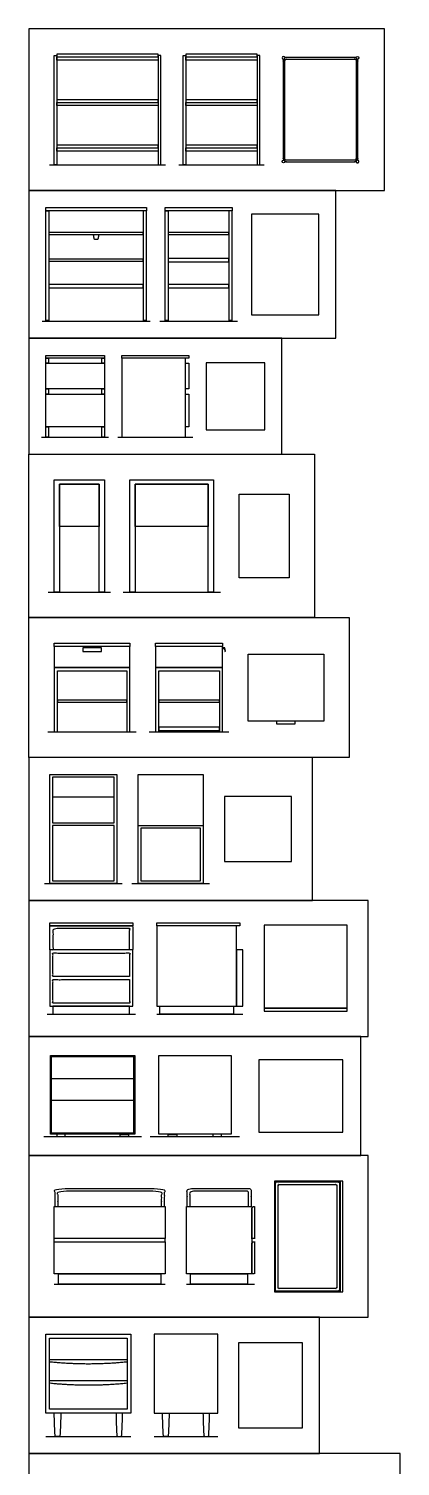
# Model space of a CAD drawing. Header units: millimetres. Extents: x 0.1 to 6.3, y -0.4 to 20.
# Drawn here: x 0.06 to 2.28, y 11.44 to 20.02 of the extents above; entities that cross this region are included whole.
import ezdxf

# ---------------------------------------------------------------- set-up
doc = ezdxf.new("R2010")
doc.units = ezdxf.units.MM
for name, color, linetype, true_color in [('2D$AG-DIAGRAM', 7, 'Continuous', 0xfecc66), ('2D$AG-FURNITURE', 7, 'Continuous', 0x66ccff), ('2D$X-VPRT', 6, 'Continuous', 0xff00ff), ('AG-DETAIL', 7, 'Continuous', 0x66ffff), ('AG-DIAGRAM', 7, 'Continuous', 0xfecc66), ('AG-FURNITURE', 7, 'Continuous', 0x66ccff), ('X-VPRT', 6, 'Continuous', 0xff00ff)]:
    doc.layers.add(name, color=color, linetype=linetype, true_color=true_color)

msp = doc.modelspace()

# ---------------------------------------------------------------- linework, layer by layer
at = {"layer": '2D$AG-DIAGRAM'}
for points in [[(0.1844, 19.2075), (0.8768, 19.2075)], [(0.9553, 19.2075), (1.4649, 19.2075)], [(0.1409, 18.2741), (0.7837, 18.2741)], [(0.8419, 18.2741), (1.3049, 18.2741)], [(0.1372, 17.5819), (0.5367, 17.5819)], [(0.5914, 17.5819), (1.0385, 17.5819)], [(0.1553, 14.9187), (0.618, 14.9187)], [(0.6755, 14.9187), (1.1382, 14.9187)], [(0.17, 14.1383), (0.6972, 14.1383)], [(0.8239, 14.1383), (1.3383, 14.1383)], [(0.2131, 12.5261), (0.8735, 12.5261)], [(1.0007, 12.5261), (1.4071, 12.5261)], [(0.1623, 11.6181), (0.6703, 11.6181)], [(0.8081, 11.6181), (1.1891, 11.6181)]]:
    msp.add_lwpolyline(points, dxfattribs=at)
at = {"layer": '2D$AG-FURNITURE'}
msp.add_line((0.7138, 15.2654), (1.0999, 15.2654), dxfattribs=at)
for points in [[(0.2131, 19.2075), (0.2131, 19.8616), (0.229, 19.8616), (0.229, 19.2075)], [(0.8322, 19.8679), (0.229, 19.8679), (0.229, 19.852), (0.8322, 19.852)], [(0.229, 19.852), (0.8322, 19.852), (0.8322, 19.833), (0.229, 19.833)], [(0.8481, 19.2075), (0.8481, 19.8616), (0.8322, 19.8616), (0.8322, 19.2075)], [(0.9815, 19.2075), (0.9815, 19.8616), (0.9974, 19.8616), (0.9974, 19.2075)], [(1.4228, 19.8679), (0.9974, 19.8679), (0.9974, 19.852), (1.4228, 19.852)], [(0.9974, 19.852), (1.4228, 19.852), (1.4228, 19.833), (0.9974, 19.833)], [(1.4387, 19.2075), (1.4387, 19.8616), (1.4228, 19.8616), (1.4228, 19.2075)], [(0.8322, 19.5964), (0.229, 19.5964), (0.229, 19.5806), (0.8322, 19.5806)], [(0.229, 19.5806), (0.8322, 19.5806), (0.8322, 19.5615), (0.229, 19.5615)], [(1.4228, 19.5964), (0.9974, 19.5964), (0.9974, 19.5806), (1.4228, 19.5806)], [(0.9974, 19.5806), (1.4228, 19.5806), (1.4228, 19.5615), (0.9974, 19.5615)], [(0.8322, 19.325), (0.229, 19.325), (0.229, 19.3091), (0.8322, 19.3091)], [(0.229, 19.3091), (0.8322, 19.3091), (0.8322, 19.2901), (0.229, 19.2901)], [(1.4228, 19.325), (0.9974, 19.325), (0.9974, 19.3091), (1.4228, 19.3091)], [(0.9974, 19.3091), (1.4228, 19.3091), (1.4228, 19.2901), (0.9974, 19.2901)], [(0.1623, 18.9535), (0.7624, 18.9535), (0.7624, 18.9345), (0.1623, 18.9345)], [(0.1623, 18.9345), (0.1813, 18.9345), (0.1813, 18.2791), (0.1623, 18.2791)], [(0.7624, 18.9345), (0.7433, 18.9345), (0.7433, 18.2791), (0.7624, 18.2791)], [(0.8734, 18.9535), (1.2735, 18.9535), (1.2735, 18.9345), (0.8734, 18.9345)], [(0.8734, 18.9345), (0.8925, 18.9345), (0.8925, 18.2791), (0.8734, 18.2791)], [(1.2735, 18.9345), (1.2544, 18.9345), (1.2544, 18.2791), (1.2735, 18.2791)], [(1.3899, 18.3137), (1.79, 18.3137), (1.79, 18.9138), (1.3899, 18.9138)], [(0.1813, 18.7915), (0.7433, 18.7915), (0.7433, 18.8042), (0.1813, 18.8042)], [(0.8925, 18.7915), (1.2544, 18.7915), (1.2544, 18.8042), (0.8925, 18.8042)], [(0.1813, 18.6327), (0.7433, 18.6327), (0.7433, 18.6454), (0.1813, 18.6454)], [(0.8925, 18.6295), (1.2544, 18.6295), (1.2544, 18.6486), (0.8925, 18.6486)], [(0.1813, 18.474), (0.7433, 18.474), (0.7433, 18.493), (0.1813, 18.493)], [(0.8925, 18.474), (1.2544, 18.474), (1.2544, 18.493), (0.8925, 18.493)], [(0.165, 18.2791), (0.1786, 18.2791), (0.1786, 18.2741), (0.165, 18.2741)], [(0.7596, 18.2791), (0.746, 18.2791), (0.746, 18.2741), (0.7596, 18.2741)], [(0.8761, 18.2791), (0.8897, 18.2791), (0.8897, 18.2741), (0.8761, 18.2741)], [(1.2707, 18.2791), (1.2571, 18.2791), (1.2571, 18.2741), (1.2707, 18.2741)], [(0.1623, 18.0709), (0.5115, 18.0709), (0.5115, 18.055), (0.1623, 18.055)], [(0.1782, 18.055), (0.1782, 18.0238), (0.1623, 18.0238), (0.1623, 18.055)], [(0.1623, 18.0238), (0.5115, 18.0238), (0.5115, 17.8714), (0.1623, 17.8714)], [(0.5115, 18.055), (0.5115, 18.0238), (0.4957, 18.0238), (0.4957, 18.055)], [(0.6149, 18.0709), (1.015, 18.0709), (1.015, 18.055), (0.6149, 18.055)], [(0.6149, 18.055), (0.6149, 17.5819), (0.9959, 17.5819), (0.9959, 18.055)], [(0.9959, 17.8714), (0.9959, 18.0238), (1.015, 18.0238), (1.015, 17.8714)], [(1.1184, 18.0264), (1.1184, 17.6264), (1.4676, 17.6264), (1.4676, 18.0264)], [(0.1782, 17.8714), (0.1782, 17.8402), (0.1623, 17.8402), (0.1623, 17.8714)], [(0.5115, 17.8714), (0.5115, 17.8402), (0.4957, 17.8402), (0.4957, 17.8714)], [(0.1623, 17.8402), (0.5115, 17.8402), (0.5115, 17.6433), (0.1623, 17.6433)], [(0.9959, 17.6433), (0.9959, 17.8402), (1.015, 17.8402), (1.015, 17.6433)], [(0.1782, 17.6433), (0.1782, 17.5819), (0.1623, 17.5819), (0.1623, 17.6433)], [(0.5115, 17.6433), (0.5115, 17.5819), (0.4957, 17.5819), (0.4957, 17.6433)], [(0.1866, 14.9187), (0.1866, 15.569), (0.5866, 15.569), (0.5866, 14.9187)], [(0.2025, 15.5531), (0.2025, 15.2813), (0.5708, 15.2813), (0.5708, 15.5531)], [(0.7138, 14.9187), (0.7138, 15.569), (1.0999, 15.569), (1.0999, 14.9187)], [(1.6271, 15.0508), (1.6271, 15.4369), (1.2271, 15.4369), (1.2271, 15.0508)], [(0.2025, 15.2654), (0.2025, 14.9346), (0.5708, 14.9346), (0.5708, 15.2654)], [(0.7297, 15.2496), (0.7297, 14.9346), (1.084, 14.9346), (1.084, 15.2496)], [(0.186, 14.6844), (0.6813, 14.6844), (0.6813, 14.6654), (0.186, 14.6654)], [(0.8239, 14.6844), (1.3192, 14.6844), (1.3192, 14.6654), (0.8239, 14.6654)], [(0.8239, 14.6654), (0.8239, 14.186), (1.3002, 14.186), (1.3002, 14.6654)], [(1.465, 14.6704), (1.465, 14.1751), (1.9603, 14.1751), (1.9603, 14.6704)], [(0.186, 14.5225), (0.186, 14.186), (0.6813, 14.186), (0.6813, 14.5225)], [(1.3002, 14.186), (1.3383, 14.186), (1.3383, 14.5225), (1.3002, 14.5225)], [(0.205, 14.186), (0.205, 14.1383), (0.6622, 14.1383), (0.6622, 14.186)], [(1.2811, 14.186), (1.2811, 14.1383), (0.843, 14.1383), (0.843, 14.186)], [(1.9603, 14.1751), (1.465, 14.1751), (1.465, 14.1561), (1.9603, 14.1561)], [(1.5268, 12.4817), (1.9173, 12.4817), (1.9173, 13.1421), (1.5268, 13.1421)], [(1.9173, 13.1421), (1.9173, 12.4817), (1.9332, 12.4817), (1.9332, 13.1421)], [(0.2131, 12.9897), (0.8735, 12.9897), (0.8735, 12.7992), (0.2131, 12.7992)], [(1.0007, 12.9897), (1.3912, 12.9897), (1.3912, 12.5896), (1.0007, 12.5896)], [(0.2131, 12.7801), (0.8735, 12.7801), (0.8735, 12.5896), (0.2131, 12.5896)], [(0.8481, 12.5896), (0.8481, 12.5261), (0.2385, 12.5261), (0.2385, 12.5896)], [(1.3658, 12.5896), (1.3658, 12.5261), (1.0261, 12.5261), (1.0261, 12.5896)], [(0.1623, 12.2277), (0.6703, 12.2277), (0.6703, 11.7578), (0.1623, 11.7578)], [(0.1845, 12.2054), (0.6481, 12.2054), (0.6481, 11.78), (0.1845, 11.78)], [(0.8081, 12.2277), (0.8081, 11.7578), (1.1891, 11.7578), (1.1891, 12.2277)], [(1.3117, 11.6689), (1.6927, 11.6689), (1.6927, 12.1769), (1.3117, 12.1769)]]:
    msp.add_lwpolyline(points, close=True, dxfattribs=at)
for points in [[(0.1782, 17.5819), (0.4957, 17.5819)], [(0.2025, 15.4363), (0.5708, 15.4363)], [(0.2131, 12.7801), (0.2131, 12.7992)], [(0.8735, 12.7801), (0.8735, 12.7992)], [(0.1845, 12.0784), (0.6481, 12.0784)], [(0.1845, 11.9514), (0.6481, 11.9514)]]:
    msp.add_lwpolyline(points, dxfattribs=at)
at = {"layer": '2D$AG-FURNITURE', "extrusion": (0, 0, -1)}
msp.add_circle((-1.5801, 19.8473), 0.00794, dxfattribs=at)
at = {"layer": '2D$AG-FURNITURE'}
for centre in [(2.0214, 19.8473), (1.5801, 19.2281)]:
    msp.add_circle(centre, 0.00794, dxfattribs=at)
for points, weights, knots in [([(1.5807, 19.8394), (1.5787, 19.8355), (1.5787, 19.8312), (1.5787, 19.5377), (1.5787, 19.2442), (1.5787, 19.2399), (1.5807, 19.2361)], [1, 0.970830823351, 1, 1, 1, 0.970830823351, 1], [4.765496, 4.765496, 4.765496, 4.778351, 4.778351, 6.704422, 6.704422, 6.717278, 6.717278, 6.717278]), ([(2.0135, 19.8467), (2.0097, 19.8487), (2.0054, 19.8487), (1.8007, 19.8487), (1.5961, 19.8487), (1.5918, 19.8487), (1.588, 19.8467)], [1, 0.970830823351, 1, 1, 1, 0.970830823351, 1], [3.381057, 3.381057, 3.381057, 3.393912, 3.393912, 4.73665, 4.73665, 4.749506, 4.749506, 4.749506]), ([(1.588, 19.2442), (1.588, 19.2361), (1.5961, 19.2361), (1.8007, 19.2361), (2.0054, 19.2361), (2.0135, 19.2361), (2.0135, 19.2442), (2.0135, 19.5377), (2.0135, 19.8312), (2.0135, 19.8393), (2.0054, 19.8393), (1.8007, 19.8393), (1.5961, 19.8393), (1.588, 19.8393), (1.588, 19.8312), (1.588, 19.5377), (1.588, 19.2442)], [1, 0.707106781187, 1, 1, 1, 0.707106781187, 1, 1, 1, 0.707106781186, 1, 1, 1, 0.707106781186, 1, 1, 1], [0, 0, 0, 0.041701, 0.041701, 1.384439, 1.384439, 1.42614, 1.42614, 3.352211, 3.352211, 3.393912, 3.393912, 4.73665, 4.73665, 4.778351, 4.778351, 6.704422, 6.704422, 6.704422]), ([(2.0208, 19.2361), (2.0228, 19.2399), (2.0228, 19.2442), (2.0228, 19.5377), (2.0228, 19.8312), (2.0228, 19.8355), (2.0208, 19.8394)], [1, 0.970830823351, 1, 1, 1, 0.970830823351, 1], [1.413284, 1.413284, 1.413284, 1.42614, 1.42614, 3.352211, 3.352211, 3.365067, 3.365067, 3.365067]), ([(1.588, 19.2288), (1.5918, 19.2267), (1.5961, 19.2267), (1.8007, 19.2267), (2.0054, 19.2267), (2.0097, 19.2267), (2.0135, 19.2288)], [1, 0.970830823351, 1, 1, 1, 0.970830823351, 1], [6.733268, 6.733268, 6.733268, 6.746124, 6.746124, 8.088861, 8.088861, 8.101717, 8.101717, 8.101717]), ([(2.0293, 19.2281), (2.0293, 19.2202), (2.0214, 19.2202), (2.0135, 19.2202), (2.0135, 19.2281), (2.0135, 19.2361), (2.0214, 19.2361), (2.0293, 19.2361), (2.0293, 19.2281)], [1, 0.707106781187, 1, 0.707106781187, 1, 0.707106781187, 1, 0.707106781187, 1], [0, 0, 0, 0.0409062, 0.0409062, 0.0818123, 0.0818123, 0.1227185, 0.1227185, 0.1636246, 0.1636246, 0.1636246]), ([(0.4421, 18.7915), (0.4453, 18.7915), (0.4459, 18.7875), (0.4472, 18.7786), (0.4485, 18.7696), (0.4492, 18.7653), (0.4535, 18.7653), (0.4579, 18.7653), (0.4623, 18.7653), (0.4667, 18.7653), (0.4711, 18.7653), (0.4755, 18.7653), (0.4761, 18.7696), (0.4774, 18.7786), (0.4787, 18.7875), (0.4793, 18.7915), (0.4825, 18.7915)], [1, 1, 1, 1, 1, 0.756706028606, 1, 1, 1, 1, 1, 0.756706028606, 1, 1, 1, 1, 1], [0, 0, 0, 0.0237218, 0.0237218, 0.0829818, 0.0829818, 0.1066931, 0.1066931, 0.1354883, 0.1354883, 0.1642836, 0.1642836, 0.1879949, 0.1879949, 0.2472548, 0.2472548, 0.2709767, 0.2709767, 0.2709767]), ([(1.5312, 12.4912), (1.5312, 12.4861), (1.5363, 12.4861), (1.7221, 12.4861), (1.9078, 12.4861), (1.9129, 12.4861), (1.9129, 12.4912), (1.9129, 12.8119), (1.9129, 13.1325), (1.9129, 13.1377), (1.9078, 13.1377), (1.7221, 13.1377), (1.5363, 13.1377), (1.5312, 13.1377), (1.5312, 13.1325), (1.5312, 12.8119), (1.5312, 12.4912)], [1, 0.707106781188, 1, 1, 1, 0.707106781187, 1, 1, 1, 0.707106781187, 1, 1, 1, 0.707106781185, 1, 1, 1], [0, 0, 0, 0.026503, 0.026503, 1.24519, 1.24519, 1.271693, 1.271693, 3.375796, 3.375796, 3.402299, 3.402299, 4.620985, 4.620985, 4.647489, 4.647489, 6.751591, 6.751591, 6.751591]), ([(0.2175, 12.9897), (0.2175, 13.0411), (0.2175, 13.0925), (0.2175, 13.0976), (0.2226, 13.0976), (0.5433, 13.0976), (0.864, 13.0976), (0.8691, 13.0976), (0.8691, 13.0925), (0.8691, 13.0411), (0.8691, 12.9897)], [1, 1, 1, 0.707106781187, 1, 1, 1, 0.707106781187, 1, 1, 1], [0, 0, 0, 0.95236, 0.95236, 0.978863, 0.978863, 1.963079, 1.963079, 1.989582, 1.989582, 2.941942, 2.941942, 2.941942]), ([(0.8532, 12.9897), (0.8532, 13.0331), (0.8532, 13.0766), (0.8532, 13.0817), (0.8481, 13.0817), (0.5433, 13.0817), (0.2385, 13.0817), (0.2334, 13.0817), (0.2334, 13.0766), (0.2334, 13.0331), (0.2334, 12.9897)], [1, 1, 1, 0.707106781187, 1, 1, 1, 0.707106781187, 1, 1, 1], [0, 0, 0, 0.944146, 0.944146, 0.970649, 0.970649, 1.954056, 1.954056, 1.98056, 1.98056, 2.924706, 2.924706, 2.924706]), ([(1.0051, 12.9897), (1.0051, 13.0411), (1.0051, 13.0925), (1.0051, 13.0976), (1.0102, 13.0976), (1.2039, 13.0976), (1.3817, 13.0976), (1.3868, 13.0976), (1.3868, 13.0925), (1.3868, 13.0411), (1.3868, 12.9897)], [1, 1, 1, 0.707106781187, 1, 1, 1, 0.707106781187, 1, 1, 1], [0, 0, 0, 0.95236, 0.95236, 0.978863, 0.978863, 1.963079, 1.963079, 1.989582, 1.989582, 2.941942, 2.941942, 2.941942]), ([(1.3709, 12.9897), (1.3709, 13.0331), (1.3709, 13.0766), (1.3709, 13.0817), (1.3658, 13.0817), (1.2039, 13.0817), (1.0261, 13.0817), (1.021, 13.0817), (1.021, 13.0766), (1.021, 13.0331), (1.021, 12.9897)], [1, 1, 1, 0.707106781187, 1, 1, 1, 0.707106781187, 1, 1, 1], [0, 0, 0, 0.944146, 0.944146, 0.970649, 0.970649, 1.954056, 1.954056, 1.98056, 1.98056, 2.924706, 2.924706, 2.924706]), ([(1.5471, 12.5071), (1.5471, 12.5019), (1.5522, 12.5019), (1.7221, 12.5019), (1.8919, 12.5019), (1.8971, 12.5019), (1.8971, 12.5071), (1.8971, 12.8119), (1.8971, 13.1167), (1.8971, 13.1218), (1.8919, 13.1218), (1.7221, 13.1218), (1.5522, 13.1218), (1.5471, 13.1218), (1.5471, 13.1167), (1.5471, 12.8119), (1.5471, 12.5071)], [1, 0.707106781188, 1, 1, 1, 0.707106781188, 1, 1, 1, 0.707106781187, 1, 1, 1, 0.707106781187, 1, 1, 1], [0, 0, 0, 0.026503, 0.026503, 1.141023, 1.141023, 1.167526, 1.167526, 3.167462, 3.167462, 3.193966, 3.193966, 4.308485, 4.308485, 4.334989, 4.334989, 6.334925, 6.334925, 6.334925]), ([(0.2517, 11.7578), (0.2508, 11.6896), (0.2466, 11.624), (0.2462, 11.6181), (0.2403, 11.6181), (0.2321, 11.6181), (0.2239, 11.6181), (0.218, 11.6181), (0.2176, 11.624), (0.2135, 11.6896), (0.2126, 11.7578)], [1, 1, 1, 0.7291331233, 1, 1, 1, 0.729133131494, 1, 1, 1], [0, 0, 0, 0.4390352, 0.4390352, 0.4702336, 0.4702336, 0.5239754, 0.5239754, 0.5551738, 0.5551738, 0.9942089, 0.9942089, 0.9942089]), ([(0.5809, 11.7578), (0.5818, 11.6896), (0.5859, 11.624), (0.5863, 11.6181), (0.5922, 11.6181), (0.6004, 11.6181), (0.6086, 11.6181), (0.6145, 11.6181), (0.6149, 11.624), (0.6191, 11.6896), (0.62, 11.7578)], [1, 1, 1, 0.7291331233, 1, 1, 1, 0.729133131494, 1, 1, 1], [0, 0, 0, 0.4390352, 0.4390352, 0.4702336, 0.4702336, 0.5239754, 0.5239754, 0.5551738, 0.5551738, 0.9942089, 0.9942089, 0.9942089]), ([(0.8976, 11.7578), (0.8966, 11.6896), (0.8925, 11.624), (0.8921, 11.6181), (0.8862, 11.6181), (0.878, 11.6181), (0.8698, 11.6181), (0.8639, 11.6181), (0.8635, 11.624), (0.8594, 11.6896), (0.8584, 11.7578)], [1, 1, 1, 0.7291331233, 1, 1, 1, 0.729133131494, 1, 1, 1], [0, 0, 0, 0.4390352, 0.4390352, 0.4702336, 0.4702336, 0.5239754, 0.5239754, 0.5551738, 0.5551738, 0.9942089, 0.9942089, 0.9942089]), ([(1.0997, 11.7578), (1.1007, 11.6896), (1.1048, 11.624), (1.1052, 11.6181), (1.1111, 11.6181), (1.1193, 11.6181), (1.1275, 11.6181), (1.1334, 11.6181), (1.1338, 11.624), (1.1379, 11.6896), (1.1389, 11.7578)], [1, 1, 1, 0.7291331233, 1, 1, 1, 0.729133131494, 1, 1, 1], [0, 0, 0, 0.4390352, 0.4390352, 0.4702336, 0.4702336, 0.5239754, 0.5239754, 0.5551738, 0.5551738, 0.9942089, 0.9942089, 0.9942089])]:
    msp.add_rational_spline(points, weights, degree=2, knots=knots, dxfattribs=at)
for points, knots in [([(0.205, 14.6654), (0.1955, 14.6654), (0.186, 14.6654), (0.186, 14.594), (0.186, 14.5225), (0.1955, 14.5225), (0.205, 14.5225), (0.205, 14.586), (0.205, 14.6495), (0.4336, 14.6495), (0.6622, 14.6495), (0.6622, 14.586), (0.6622, 14.5225), (0.6717, 14.5225), (0.6813, 14.5225), (0.6813, 14.594), (0.6813, 14.6654), (0.6717, 14.6654), (0.6622, 14.6654), (0.4336, 14.6654), (0.205, 14.6654)], [0.53125, 0.53125, 0.53125, 0.59375, 0.59375, 1.0625, 1.0625, 1.125, 1.125, 1.541667, 1.541667, 2.010417, 2.010417, 2.427083, 2.427083, 2.489583, 2.489583, 2.958333, 2.958333, 3.020833, 3.020833, 3.489583, 3.489583, 3.489583]), ([(0.6622, 14.3638), (0.6622, 14.4336), (0.6622, 14.5035), (0.4336, 14.5035), (0.205, 14.5035), (0.205, 14.4336), (0.205, 14.3638), (0.4336, 14.3638), (0.6622, 14.3638)], [3.0625, 3.0625, 3.0625, 3.520833, 3.520833, 5.020833, 5.020833, 5.479167, 5.479167, 6.979167, 6.979167, 6.979167]), ([(0.6622, 14.3447), (0.4336, 14.3447), (0.205, 14.3447), (0.205, 14.2749), (0.205, 14.205), (0.4336, 14.205), (0.6622, 14.205), (0.6622, 14.2749), (0.6622, 14.3447)], [0, 0, 0, 1.5, 1.5, 1.958333, 1.958333, 3.458333, 3.458333, 3.916667, 3.916667, 3.916667]), ([(1.3992, 12.9897), (1.3952, 12.9849), (1.3912, 12.9801), (1.3912, 12.8897), (1.3912, 12.7992), (1.3992, 12.7992), (1.4071, 12.7992), (1.4071, 12.8944), (1.4071, 12.9897), (1.4031, 12.9897), (1.3992, 12.9897)], [-0.040678, -0.040678, -0.040678, 0, 0, 0.59375, 0.59375, 0.645833, 0.645833, 1.270833, 1.270833, 1.296875, 1.296875, 1.296875]), ([(1.3992, 12.7801), (1.3952, 12.7754), (1.3912, 12.7706), (1.3912, 12.6801), (1.3912, 12.5896), (1.3992, 12.5896), (1.4071, 12.5896), (1.4071, 12.6849), (1.4071, 12.7801), (1.4031, 12.7801), (1.3992, 12.7801)], [-0.040678, -0.040678, -0.040678, 0, 0, 0.59375, 0.59375, 0.645833, 0.645833, 1.270833, 1.270833, 1.296875, 1.296875, 1.296875]), ([(0.6449, 12.0623), (0.5275, 12.0505), (0.4163, 12.0505), (0.3051, 12.0505), (0.1877, 12.0623)], [-0.752173, -0.752173, -0.752173, 0, 0, 0.752173, 0.752173, 0.752173]), ([(0.6449, 11.9353), (0.5275, 11.9235), (0.4163, 11.9235), (0.3051, 11.9235), (0.1877, 11.9353)], [-0.752173, -0.752173, -0.752173, 0, 0, 0.752173, 0.752173, 0.752173])]:
    msp.add_open_spline(points, degree=2, knots=knots, dxfattribs=at)
at = {"layer": '2D$X-VPRT'}
for points in [[(0.0607, 19.0551), (2.1817, 19.0551), (2.1817, 20.0203), (0.0607, 20.0203)], [(0.0607, 18.1725), (1.8916, 18.1725), (1.8916, 19.0551), (0.0607, 19.0551)], [(0.0607, 17.4803), (1.5692, 17.4803), (1.5692, 18.1725), (0.0607, 18.1725)], [(0.0607, 14.8171), (1.753, 14.8171), (1.753, 15.6706), (0.0607, 15.6706)], [(0.0607, 14.0057), (2.0856, 14.0057), (2.0856, 14.8171), (0.0607, 14.8171)], [(0.0607, 12.3293), (2.0856, 12.3293), (2.0856, 13.2945), (0.0607, 13.2945)], [(0.0607, 11.5165), (1.7943, 11.5165), (1.7943, 12.3293), (0.0607, 12.3293)], [(0.0607, 10.6021), (2.2761, 10.6021), (2.2761, 11.5165), (0.0607, 11.5165)]]:
    msp.add_lwpolyline(points, close=True, dxfattribs=at)
at = {"layer": 'AG-DETAIL'}
msp.add_lwpolyline([(0.1972, 13.885), (0.6862, 13.885), (0.6862, 13.4278), (0.1972, 13.4278)], close=True, dxfattribs=at)
for points in [[(0.1972, 13.7548), (0.6862, 13.7548)], [(0.1972, 13.6247), (0.6862, 13.6247)]]:
    msp.add_lwpolyline(points, dxfattribs=at)
at = {"layer": 'AG-DIAGRAM'}
msp.add_line((0.1512, 13.4088), (0.7322, 13.4088), dxfattribs=at)
for points in [[(0.1766, 16.658), (0.548, 16.658)], [(0.623, 16.658), (1.2033, 16.658)], [(0.175, 15.823), (0.702, 15.823)], [(0.7779, 15.823), (1.2548, 15.823)], [(0.7846, 13.4088), (1.318, 13.4088)]]:
    msp.add_lwpolyline(points, dxfattribs=at)
at = {"layer": 'AG-FURNITURE'}
for points in [[(0.5115, 17.3025), (0.5115, 16.658), (0.4798, 16.658), (0.4798, 17.3025), (0.2448, 17.3025), (0.2448, 16.658), (0.2131, 16.658), (0.2131, 17.3025), (0.2131, 17.3279), (0.5115, 17.3279)], [(0.2448, 17.3025), (0.4798, 17.3025), (0.4798, 17.0485), (0.2448, 17.0485)], [(1.1624, 17.3025), (1.1624, 16.658), (1.1307, 16.658), (1.1307, 17.3025), (0.6957, 17.3025), (0.6957, 16.658), (0.6639, 16.658), (0.6639, 17.3025), (0.6639, 17.3279), (1.1624, 17.3279)], [(0.6957, 17.3025), (1.1307, 17.3025), (1.1307, 17.0485), (0.6957, 17.0485)], [(1.6133, 16.7437), (1.3148, 16.7437), (1.3148, 17.2422), (1.6133, 17.2422)], [(0.2131, 16.3532), (0.6639, 16.3532), (0.6639, 16.3341), (0.2131, 16.3341)], [(0.2131, 16.2071), (0.6639, 16.2071), (0.6639, 16.3341), (0.2131, 16.3341)], [(0.3829, 16.3251), (0.3829, 16.3039), (0.4942, 16.3039), (0.4942, 16.3251)], [(0.8163, 16.3532), (1.2164, 16.3532), (1.2164, 16.3341), (0.8163, 16.3341)], [(0.8163, 16.2071), (1.2164, 16.2071), (1.2164, 16.3341), (0.8163, 16.3341)], [(1.2338, 16.3046), (1.2309, 16.3251), (1.2164, 16.3251), (1.2164, 16.3219), (1.2277, 16.3219), (1.2307, 16.3041)], [(1.8196, 15.888), (1.3688, 15.888), (1.3688, 16.2881), (1.8196, 16.2881)], [(0.6639, 16.1881), (0.6639, 16.2071), (0.2131, 16.2071), (0.2131, 16.1881), (0.2131, 15.823), (0.2321, 15.823), (0.2321, 16.1881), (0.6449, 16.1881), (0.6449, 15.823), (0.6639, 15.823)], [(1.2164, 16.1881), (1.2164, 16.2071), (0.8163, 16.2071), (0.8163, 16.1881), (0.8163, 15.823), (0.8354, 15.823), (0.8354, 16.1881), (1.1973, 16.1881), (1.1973, 15.823), (1.2164, 15.823)], [(0.2321, 15.9999), (0.6449, 15.9999), (0.6449, 16.0126), (0.2321, 16.0126)], [(0.8354, 15.9999), (1.1973, 15.9999), (1.1973, 16.0126), (0.8354, 16.0126)], [(1.5386, 15.888), (1.5386, 15.8722), (1.6499, 15.8722), (1.6499, 15.888)], [(0.8354, 15.8325), (1.1973, 15.8325), (1.1973, 15.8515), (0.8354, 15.8515)], [(0.1909, 13.8914), (0.6925, 13.8914), (0.6925, 13.4215), (0.1909, 13.4215)], [(0.8354, 13.8914), (1.2672, 13.8914), (1.2672, 13.4215), (0.8354, 13.4215)], [(1.4323, 13.4342), (1.9339, 13.4342), (1.9339, 13.866), (1.4323, 13.866)], [(0.2274, 13.4215), (0.2274, 13.4088), (0.2782, 13.4088), (0.2782, 13.4215)], [(0.6559, 13.4215), (0.6559, 13.4088), (0.6051, 13.4088), (0.6051, 13.4215)], [(0.9433, 13.4215), (0.9433, 13.4088), (0.8925, 13.4088), (0.8925, 13.4215)], [(1.1592, 13.4215), (1.1592, 13.4088), (1.21, 13.4088), (1.21, 13.4215)]]:
    msp.add_lwpolyline(points, close=True, dxfattribs=at)
at = {"layer": 'X-VPRT'}
for points in [[(0.0607, 17.4803), (1.7657, 17.4803), (1.7657, 16.5056), (0.0607, 16.5056)], [(0.0607, 16.5056), (1.972, 16.5056), (1.972, 15.6706), (0.0607, 15.6706)], [(0.0607, 14.0057), (0.0607, 13.2945), (2.0419, 13.2945), (2.0419, 14.0057)]]:
    msp.add_lwpolyline(points, close=True, dxfattribs=at)

doc.saveas('drawing.dxf')
